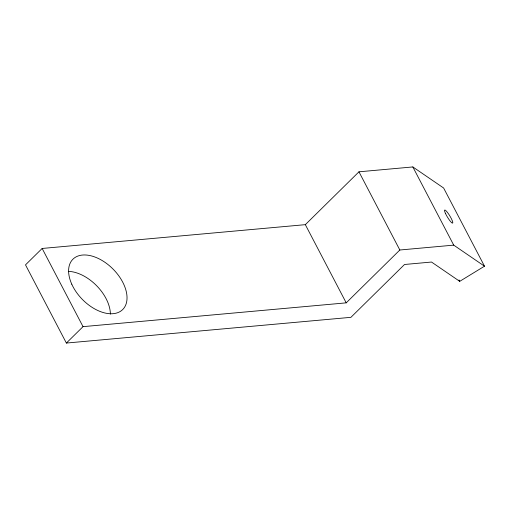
<?xml version="1.0" encoding="UTF-8"?>
<svg xmlns="http://www.w3.org/2000/svg" width="510" height="510" viewBox="0 0 510 510"><rect width="100%" height="100%" fill="white"/><g stroke="black" fill="none" stroke-linecap="round" stroke-linejoin="round"><path stroke-width="0.76" d="M42.151 248.459L25.5 264.868L66.376 343.058L350.918 317.328L404.532 264.486L431.511 262.044L459.72 281.348L484.5 266.195L443.623 188.005L412.839 166.942L358.957 171.813L305.337 224.661L42.151 248.459L83.028 326.649L346.214 302.851L399.834 250.002L453.715 245.131L484.5 266.195M66.376 343.058L83.028 326.649M412.839 166.942L453.715 245.131M458.981 279.939L459.72 281.348M358.957 171.813L399.834 250.002M305.337 224.661L346.214 302.851M68.62 271.384A35.394 21.573 45.4 0 1 110.383 314.141M445.472 213.448A7.669 1.332 58.6 0 0 452.568 223.144A7.669 1.332 58.6 0 0 447.958 213.11A7.669 1.332 58.6 0 0 445.472 213.448M71.77 284.191A35.394 21.573 45.4 0 0 122.298 309.921A35.394 21.573 45.4 0 0 99.386 258.991A35.394 21.573 45.4 0 0 71.77 284.191"/></g></svg>
